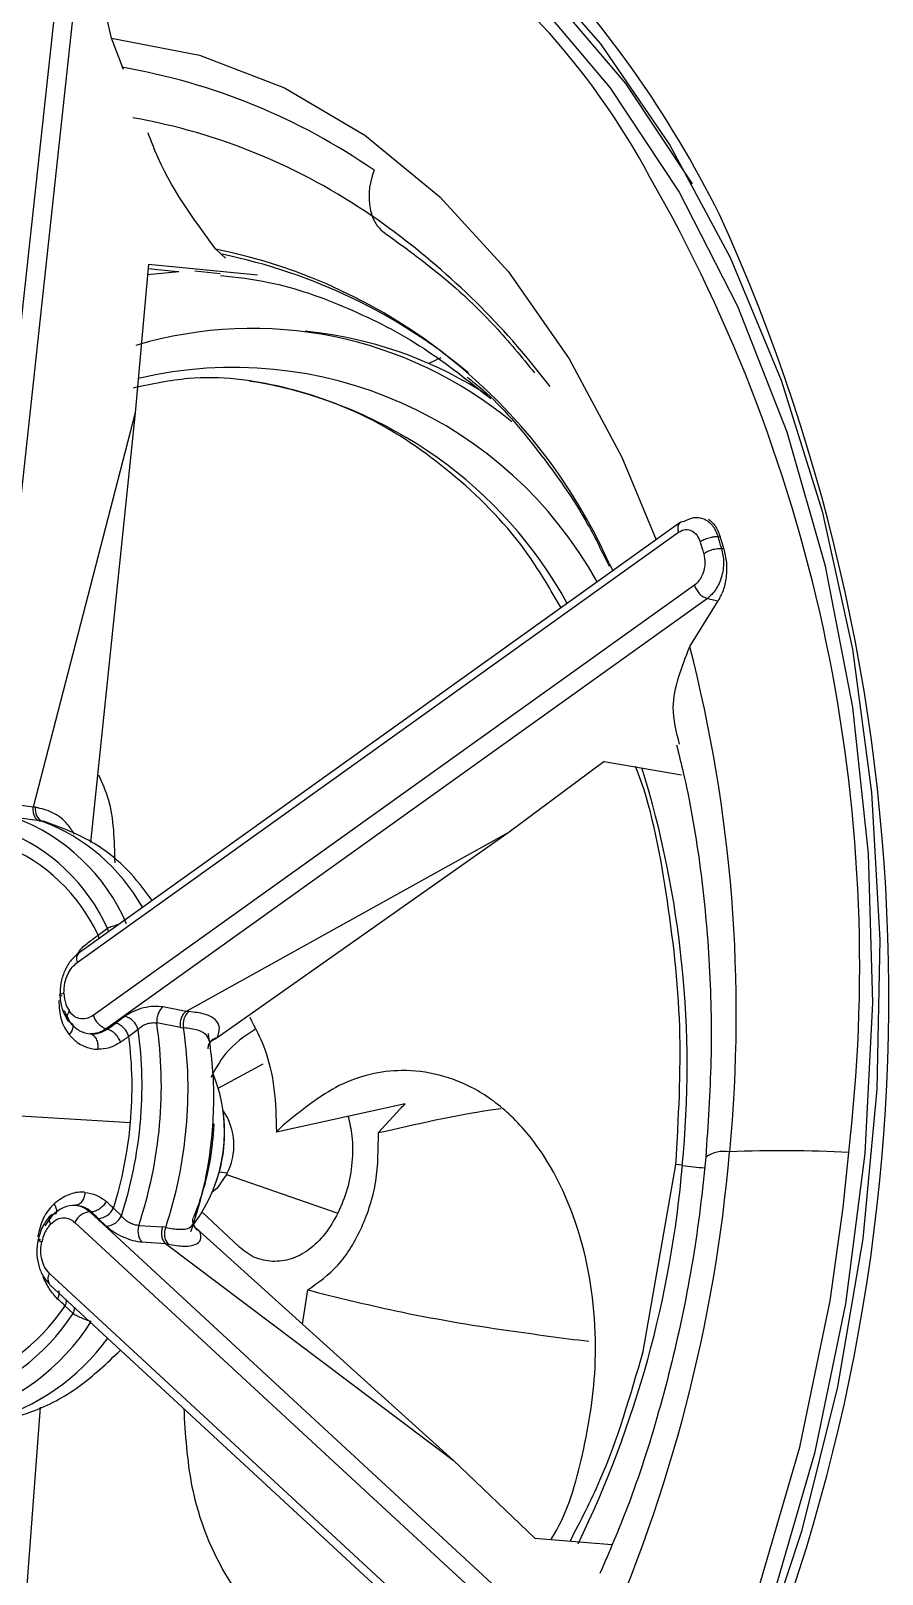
# Model space of a CAD drawing. Extents: x 400 to 501, y 484 to 634.
# Drawn here: x 485.204 to 485.937, y 567.333 to 568.661 of the extents above; entities that cross this region are included whole.
import ezdxf

# ---------------------------------------------------------------- set-up
doc = ezdxf.new("R2010")
doc.units = 0
doc.header["$MEASUREMENT"] = 0
doc.layers.add('DIM', color=3, linetype='Continuous')
doc.layers.add('GEOMETRY', color=3, linetype='Continuous', lineweight=25)

# ---------------------------------------------------------------- blocks, each defined once
blk = doc.blocks.new('2026 GRANDEE')
at = {"layer": 'GEOMETRY', "ltscale": 16}
for p, q in [((34.8055, -28.1052), (34.7205, -28.8872)), ((34.8216, -28.1069), (34.7367, -28.8889)), ((34.8483, -28.185), (34.8311, -28.1082)), ((34.8588, -28.2121), (34.8483, -28.185)), ((34.9383, -28.3668), (34.9467, -28.3745)), ((34.8802, -28.3798), (34.8689, -28.5076)), ((34.8794, -28.3886), (34.9065, -28.3861)), ((34.8799, -28.3834), (34.9051, -28.386)), ((34.8802, -28.3798), (34.9741, -28.3889)), ((34.9051, -28.386), (34.9065, -28.3861)), ((34.9201, -28.3855), (34.942, -28.3877)), ((35.0288, -28.4391), (35.0152, -28.4373)), ((35.132, -28.4604), (35.1218, -28.4653)), ((35.2263, -28.4851), (35.209, -28.4635)), ((34.9732, -28.4814), (34.9675, -28.4806)), ((34.8689, -28.5076), (34.7808, -28.8471)), ((34.8689, -28.5076), (34.8304, -28.8775)), ((35.3381, -28.6021), (34.8204, -28.9724)), ((34.8189, -28.9808), (35.3367, -28.6105)), ((35.3708, -28.6142), (35.3727, -28.6144)), ((35.3743, -28.6195), (35.3727, -28.6144)), ((35.3758, -28.6247), (35.3739, -28.6245)), ((35.3758, -28.6247), (35.3743, -28.6195)), ((35.2771, -28.6373), (35.2803, -28.6435)), ((35.3505, -28.6561), (34.8327, -29.0264)), ((35.3616, -28.6676), (34.8438, -29.0379)), ((35.3616, -28.6676), (35.3708, -28.6694)), ((35.3465, -28.7089), (35.3708, -28.6694)), ((35.2727, -28.8077), (35.1908, -28.8686)), ((35.2727, -28.8077), (35.3392, -28.8192)), ((34.7808, -28.8471), (34.7601, -28.8443)), ((34.783, -28.8472), (34.7808, -28.8471)), ((34.7863, -28.859), (34.7652, -28.8561)), ((34.7863, -28.859), (34.7889, -28.8593)), ((34.7977, -28.8622), (34.7889, -28.8593)), ((35.1908, -28.8686), (34.9126, -29.023)), ((35.1908, -28.8686), (34.9395, -29.0456)), ((34.8368, -28.9573), (34.8449, -28.9514)), ((34.8076, -29.0222), (34.8128, -29.0325)), ((34.8601, -29.027), (34.852, -29.033)), ((34.9126, -29.023), (34.8927, -29.0191)), ((34.915, -29.0231), (34.9126, -29.023)), ((34.845, -29.0381), (34.8438, -29.0379)), ((34.8713, -29.0384), (34.8632, -29.0444)), ((34.9077, -29.0369), (34.8874, -29.0329)), ((34.9077, -29.0369), (34.9104, -29.0371)), ((34.9329, -29.0498), (34.9331, -29.0496)), ((34.9395, -29.0456), (34.9377, -29.0469)), ((34.9788, -29.0684), (34.9404, -29.089)), ((35.1014, -29.1025), (34.9904, -29.1268)), ((35.0783, -29.1273), (35.097, -29.1067)), ((34.8647, -29.1187), (34.7651, -29.1129)), ((34.9365, -29.1197), (34.9357, -29.133)), ((34.945, -29.1134), (34.9446, -29.11)), ((35.4836, -29.1444), (35.4846, -29.1329)), ((35.4787, -29.1916), (35.4836, -29.1444)), ((35.3063, -29.3157), (35.3346, -29.1547)), ((35.3401, -29.1554), (35.3346, -29.1547)), ((34.9359, -29.1766), (34.9372, -29.1733)), ((34.9412, -29.1611), (34.9481, -29.162)), ((34.9475, -29.1633), (35.0434, -29.1966)), ((34.7911, -29.2076), (34.798, -29.1978)), ((34.8297, -29.1954), (35.2775, -29.609)), ((34.8309, -29.1955), (34.8297, -29.1954)), ((34.85, -29.1922), (34.857, -29.1988)), ((34.9264, -29.1957), (34.9582, -29.2256)), ((34.8168, -29.2045), (35.2646, -29.6181)), ((34.837, -29.2012), (34.8439, -29.2078)), ((34.8718, -29.2072), (34.8923, -29.2085)), ((34.8951, -29.209), (34.8923, -29.2085)), ((34.919, -29.2063), (34.9191, -29.2053)), ((34.923, -29.2109), (34.9246, -29.2123)), ((34.9246, -29.2123), (35.1426, -29.4091)), ((34.8746, -29.2214), (34.8948, -29.2227)), ((34.8948, -29.2227), (35.1426, -29.4091)), ((34.8948, -29.2227), (34.8971, -29.2233)), ((35.2428, -29.6622), (34.795, -29.2486)), ((34.7953, -29.2582), (35.2431, -29.6718)), ((35.013, -29.2922), (35.0174, -29.2627)), ((34.8153, -29.283), (34.8083, -29.2764)), ((34.7869, -29.3636), (34.7588, -29.7404)), ((35.1426, -29.4091), (35.213, -29.4764)), ((35.213, -29.4764), (35.2794, -29.4818))]:
    blk.add_line(p, q, dxfattribs=at)
at = {"layer": 'GEOMETRY', "ltscale": 16, "flags": 128}
for points in [[(35.3487, -28.3106), (35.2914, -28.2243), (35.2248, -28.1457), (35.1517, -28.0792), (35.0731, -28.0258), (34.9899, -27.986), (34.9032, -27.9604), (34.8141, -27.9493)], [(34.5964, -30.2692), (34.6864, -30.2657), (34.7765, -30.2477), (34.8657, -30.2154), (34.9528, -30.1692), (35.0367, -30.1097), (35.1164, -30.0376), (35.1908, -29.954), (35.259, -29.8597), (35.3203, -29.756), (35.3737, -29.6442), (35.4186, -29.5257), (35.4545, -29.402), (35.481, -29.2747), (35.4975, -29.1453), (35.5041, -29.0155), (35.5005, -28.8869), (35.4869, -28.7611), (35.4634, -28.6397), (35.4303, -28.5243), (35.388, -28.4162), (35.337, -28.3169), (35.278, -28.2276), (35.2118, -28.1494)], [(35.2031, -28.1139), (35.2696, -28.1901), (35.3292, -28.2772), (35.3813, -28.3739), (35.4252, -28.4794), (35.4604, -28.5922), (35.4865, -28.711), (35.5031, -28.8346), (35.5102, -28.9613), (35.5076, -29.0898), (35.4954, -29.2186), (35.4736, -29.346), (35.4426, -29.4707), (35.4027, -29.5911)], [(34.8483, -28.185), (34.9242, -28.1998), (34.9973, -28.2278), (35.0667, -28.2686), (35.1313, -28.3216), (35.1903, -28.3862), (35.2427, -28.4612), (35.2879, -28.5457), (35.3174, -28.6169)], [(35.3414, -28.6013), (35.34, -28.6014), (35.3387, -28.6018), (35.3376, -28.6026), (35.3368, -28.6037), (35.3363, -28.6051), (35.3361, -28.6067), (35.3362, -28.6085), (35.3367, -28.6105)], [(34.8368, -28.9573), (34.8372, -28.9593), (34.8373, -28.9603)], [(34.8449, -28.9514), (34.8453, -28.9533), (34.8454, -28.9545)], [(34.9475, -29.1633), (34.939, -29.1753), (34.9351, -29.1786)], [(35.0185, -30.1046), (35.0286, -30.0966), (35.1073, -30.0255), (35.1807, -29.9429), (35.2481, -29.8498), (35.3086, -29.7474), (35.3613, -29.637), (35.4057, -29.52), (35.4412, -29.3979), (35.4673, -29.2721), (35.4787, -29.1916)]]:
    blk.add_lwpolyline(points, dxfattribs=at)
at = {"layer": 'GEOMETRY', "ltscale": 256}
for centre, radius, start, end in [((34.7459, -28.6086), 0.6426, 28.2242, 85.3505), ((34.5243, -28.7603), 0.9476, 26.5361, 44.0528), ((34.7654, -28.7464), 0.544, 55.3536, 80.2696), ((34.7754, -28.7687), 0.5231, 55.3448, 79.9339), ((35.1272, -28.3211), 0.057, 156.9361, 197.5861), ((34.1258, -28.9839), 1.367, 353.7436, 29.7929), ((34.6879, -28.894), 0.676, 39.5615, 55.2851), ((35.1017, -28.3281), 0.0306, 199.5359, 234.8935), ((33.8934, -29.0096), 1.6245, 336.1401, 24.4591), ((34.8444, -28.8319), 0.4745, 24.2139, 78.577), ((34.8464, -28.845), 0.4837, 50.2053, 78.3873), ((34.9697, -28.7855), 0.3505, 50.3809, 106.6238), ((34.9817, -28.785), 0.3491, 56.9049, 82.2448), ((34.9536, -28.8263), 0.3577, 28.9325, 103.2618), ((34.9087, -28.8556), 0.3798, 28.9687, 80.2133), ((35.3669, -28.6514), 0.017, 195.7713, 251.6715), ((34.1222, -29.0245), 1.2643, 354.5868, 14.452), ((34.474, -29.0706), 0.8702, 354.402, 17.2021), ((34.7938, -28.8494), 0.0111, 168.5387, 243.722), ((34.6971, -29.0181), 0.1621, 24.2871, 68.5866), ((34.7056, -29.0151), 0.1698, 23.4251, 69.4486), ((34.7312, -29.0135), 0.1646, 29.1465, 69.4789), ((34.6972, -29.0224), 0.1541, 24.9945, 67.8792), ((34.8255, -28.9776), 0.00732, 134.7149, 205.4067), ((34.8491, -29.0217), 0.017, 195.7714, 251.6716), ((34.8552, -29.043), 0.0167, 15.9982, 73.203), ((34.9245, -29.0339), 0.0144, 131.0987, 192.7845), ((34.8472, -29.049), 0.0167, 15.9982, 73.203), ((34.5222, -29.087), 0.3525, 354.7905, 7.9233), ((34.5233, -29.087), 0.368, 354.7789, 8.4483), ((34.5459, -29.09), 0.3684, 354.7832, 8.2568), ((34.5302, -29.0882), 0.3359, 354.7994, 7.494), ((34.8132, -29.1266), 0.1325, 323.1082, 21.8246), ((34.5199, -29.0881), 0.3462, 342.4893, 354.9296), ((34.5109, -29.0869), 0.3637, 342.0729, 354.9341), ((34.8195, -29.1274), 0.1263, 338.677, 6.3427), ((34.9003, -29.1382), 0.0535, 331.9893, 34.4948), ((34.5111, -29.0869), 0.3802, 341.5643, 354.9401), ((34.5338, -29.0899), 0.3804, 341.7496, 354.9379), ((34.7146, -29.114), 0.2219, 337.1083, 355.0804), ((34.0622, -29.0296), 1.3235, 335.7895, 355.0539), ((35.3763, -29.1723), 0.0289, 80.9929, 123.8514), ((35.4251, -30.3245), 1.1816, 87.1585, 92.1452), ((34.4231, -29.0777), 0.9203, 333.996, 355.1559), ((35.4437, -28.3211), 0.8408, 262.9263, 264.233), ((34.8309, -29.2108), 0.0154, 94.5224, 155.8942), ((34.8362, -29.186), 0.0152, 273.0881, 335.6466), ((34.8431, -29.1926), 0.0152, 273.0884, 335.6465), ((34.9074, -29.2145), 0.0135, 155.9422, 220.4584), ((34.8018, -29.2531), 0.00821, 146.1079, 217.9911), ((34.6624, -29.1784), 0.1758, 286.8998, 326.12), ((34.7978, -29.2709), 0.0119, 332.518, 357.7257), ((34.8048, -29.2776), 0.0118, 332.4649, 358.6609), ((34.6606, -29.1817), 0.1849, 286.2485, 326.7713), ((34.6676, -29.1859), 0.1936, 285.4543, 327.5655), ((34.6921, -29.1927), 0.1894, 285.5291, 323.9175)]:
    blk.add_arc(centre, radius, start, end, dxfattribs=at)
at = {"layer": 'GEOMETRY', "ltscale": 16}
for points, knots in [([(32.49, -31.8102), (32.4513, -31.6198), (32.3739, -31.2393), (32.2976, -30.6589), (32.2486, -30.0732), (32.2307, -29.5471), (32.2326, -29.0831), (32.2464, -28.683), (32.2727, -28.2814), (32.313, -27.8787), (32.3708, -27.4763), (32.4461, -27.1101), (32.5385, -26.7841), (32.6422, -26.4997), (32.7659, -26.2282), (32.907, -25.9726), (33.0621, -25.7352), (33.2289, -25.5184), (33.4055, -25.3239), (33.611, -25.1339), (33.8465, -24.9575), (34.1109, -24.8015), (34.3802, -24.676), (34.6528, -24.5764), (34.9282, -24.4976), (35.1142, -24.4619), (35.2072, -24.4441)], [0, 0, 0, 0, 0.0625715, 0.1250131, 0.1873051, 0.249617, 0.291215, 0.3328294, 0.3744051, 0.415995, 0.4575931, 0.4992208, 0.530478, 0.5617088, 0.5929563, 0.6242567, 0.655589, 0.686927, 0.7182397, 0.7495602, 0.7913383, 0.833101, 0.8748119, 0.9165286, 0.9582629, 1, 1, 1, 1]), ([(33.7029, -31.1428), (33.6689, -30.9949), (33.6009, -30.6995), (33.5336, -30.2382), (33.4952, -29.767), (33.485, -29.2887), (33.4973, -28.8073), (33.5264, -28.405), (33.5659, -28.0843), (33.6058, -27.8453), (33.6584, -27.6095), (33.7272, -27.3799), (33.8154, -27.162), (33.9243, -26.9625), (34.0515, -26.786), (34.2079, -26.6163), (34.3934, -26.4607), (34.6053, -26.3236), (34.8594, -26.1961), (35.1554, -26.0887), (35.491, -26.0073), (35.8273, -25.9547), (36.0511, -25.9395), (36.163, -25.9319)], [0, 0, 0, 0, 0.062511, 0.124898, 0.187161, 0.249512, 0.311935, 0.3743, 0.405505, 0.436711, 0.467919, 0.499174, 0.530409, 0.561629, 0.592892, 0.624204, 0.665986, 0.70775, 0.749527, 0.812204, 0.874789, 0.937383, 1, 1, 1, 1]), ([(32.8948, -33.1225), (32.9219, -33.1927), (32.977, -33.3354), (33.0681, -33.5419), (33.1705, -33.7384), (33.2872, -33.915), (33.419, -34.0625), (33.563, -34.1733), (33.7121, -34.2464), (33.8753, -34.2904), (34.0457, -34.299), (34.2205, -34.2667), (34.3876, -34.1985), (34.5516, -34.0997), (34.7127, -33.977), (34.8978, -33.8127), (35.1045, -33.6017), (35.3303, -33.3417), (35.547, -33.0687), (35.7788, -32.7545), (36.0243, -32.3966), (36.2803, -31.9961), (36.583, -31.4933), (36.9227, -30.8885), (37.2962, -30.1788), (37.6547, -29.4631), (38.0047, -28.7368), (38.3484, -27.9991), (38.6866, -27.2524), (38.9066, -26.7481), (39.0167, -26.4958)], [0, 0, 0, 0, 0.0192301, 0.0390807, 0.0594185, 0.0794645, 0.0994184, 0.1194202, 0.1389864, 0.1584061, 0.1843225, 0.2093065, 0.233813, 0.2576335, 0.2807075, 0.3026406, 0.335158, 0.3663087, 0.3968759, 0.427202, 0.4670657, 0.5068693, 0.5461344, 0.6125575, 0.6773034, 0.7417035, 0.8063226, 0.8708521, 0.9353725, 1, 1, 1, 1]), ([(34.0652, -32.0549), (34.0895, -32.0756), (34.1364, -32.1155), (34.2157, -32.1515), (34.2996, -32.1699), (34.3925, -32.1695), (34.496, -32.1494), (34.6117, -32.1072), (34.7392, -32.042), (34.894, -31.9431), (35.0733, -31.8046), (35.2747, -31.624), (35.4799, -31.4184), (35.6857, -31.1931), (35.8894, -30.9514), (36.1389, -30.6324), (36.4295, -30.2241), (36.755, -29.7215), (37.0714, -29.1955), (37.3781, -28.6508), (37.6741, -28.089), (37.9592, -27.5137), (38.1378, -27.1197), (38.227, -26.9228)], [0, 0, 0, 0, 0.016038, 0.030951, 0.046382, 0.062949, 0.081479, 0.102551, 0.126447, 0.152927, 0.191439, 0.232766, 0.276486, 0.3214, 0.366973, 0.413342, 0.494352, 0.577282, 0.660665, 0.744913, 0.82991, 0.914971, 1, 1, 1, 1]), ([(34.9383, -28.3668), (34.9188, -28.3405), (34.8961, -28.3099), (34.8819, -28.2719), (34.8799, -28.2667)], [0, 0, 0, 0, 0.861776, 1, 1, 1, 1]), ([(35.0842, -28.3532), (35.0952, -28.3611), (35.1278, -28.3845), (35.1716, -28.4231), (35.2015, -28.4595), (35.2127, -28.4731)], [0, 0, 0, 0, 0.2404371, 0.7149268, 1, 1, 1, 1]), ([(34.9423, -28.3893), (34.9562, -28.3909), (34.9937, -28.3953), (35.0524, -28.4163), (35.1168, -28.4489), (35.1561, -28.4803), (35.175, -28.4954)], [0, 0, 0, 0, 0.168767, 0.453744, 0.737298, 1, 1, 1, 1]), ([(35.2356, -28.6755), (35.2267, -28.6602), (35.2009, -28.616), (35.1461, -28.5606), (35.0748, -28.5107), (34.9966, -28.4828), (34.9263, -28.4738), (34.883, -28.483), (34.8671, -28.4863)], [0, 0, 0, 0, 0.104037, 0.299871, 0.495706, 0.691541, 0.887376, 1, 1, 1, 1]), ([(35.1546, -28.4769), (35.1592, -28.4804), (35.1811, -28.4977), (35.2164, -28.5401), (35.2532, -28.591), (35.271, -28.6275), (35.2769, -28.6396)], [0, 0, 0, 0, 0.094377, 0.460341, 0.821614, 1, 1, 1, 1]), ([(35.3414, -28.6013), (35.3443, -28.5997), (35.3501, -28.5966), (35.3558, -28.5981), (35.3587, -28.5989)], [0, 0, 0, 0, 0.500459, 1, 1, 1, 1]), ([(35.3587, -28.5989), (35.3613, -28.6005), (35.3665, -28.6038), (35.3694, -28.6107), (35.3708, -28.6142)], [0, 0, 0, 0, 0.499583, 1, 1, 1, 1]), ([(35.3625, -28.5992), (35.3646, -28.6008), (35.3687, -28.604), (35.3714, -28.6109), (35.3727, -28.6144)], [0, 0, 0, 0, 0.503861, 1, 1, 1, 1]), ([(35.3367, -28.6105), (35.3387, -28.6094), (35.3428, -28.6073), (35.3486, -28.6089), (35.353, -28.6129), (35.3546, -28.6167), (35.3554, -28.6186)], [0, 0, 0, 0, 0.278395, 0.557716, 0.778792, 1, 1, 1, 1]), ([(35.3554, -28.6186), (35.3564, -28.618), (35.3586, -28.6166), (35.3628, -28.6151), (35.3672, -28.6141), (35.3696, -28.6142), (35.3708, -28.6142)], [0, 0, 0, 0, 0.241095, 0.499999, 0.758904, 1, 1, 1, 1]), ([(35.3724, -28.6194), (35.3721, -28.6184), (35.3715, -28.6167), (35.371, -28.615), (35.3708, -28.6142)], [0, 0, 0, 0, 0.56, 1, 1, 1, 1]), ([(35.3585, -28.6288), (35.359, -28.6316), (35.36, -28.6372), (35.3583, -28.6455), (35.3549, -28.6521), (35.352, -28.6547), (35.3505, -28.6561)], [0, 0, 0, 0, 0.278678, 0.557972, 0.778901, 1, 1, 1, 1]), ([(35.3554, -28.6186), (35.356, -28.6205), (35.357, -28.6239), (35.358, -28.6273), (35.3585, -28.6288)], [0, 0, 0, 0, 0.560002, 1, 1, 1, 1]), ([(35.3585, -28.6288), (35.3595, -28.6282), (35.3617, -28.6269), (35.3659, -28.6253), (35.3703, -28.6244), (35.3727, -28.6245), (35.3739, -28.6245)], [0, 0, 0, 0, 0.241096, 0.5, 0.758905, 1, 1, 1, 1]), ([(35.3739, -28.6245), (35.3747, -28.6284), (35.3763, -28.6362), (35.3743, -28.649), (35.3693, -28.6604), (35.3641, -28.6652), (35.3616, -28.6676)], [0, 0, 0, 0, 0.250189, 0.49996, 0.749751, 1, 1, 1, 1]), ([(35.3758, -28.6247), (35.3767, -28.6286), (35.3785, -28.6365), (35.3781, -28.6495), (35.3754, -28.6615), (35.3723, -28.6667), (35.3708, -28.6694)], [0, 0, 0, 0, 0.241639, 0.4877914, 0.7397997, 1, 1, 1, 1]), ([(35.3739, -28.6245), (35.3736, -28.6236), (35.3731, -28.6218), (35.3726, -28.6201), (35.3724, -28.6194)], [0, 0, 0, 0, 0.5600004, 1, 1, 1, 1]), ([(35.3377, -28.7928), (35.3349, -28.7824), (35.3279, -28.7564), (35.3395, -28.7267), (35.3465, -28.7089)], [0, 0, 0, 0, 0.400882, 1, 1, 1, 1]), ([(35.335, -28.7934), (35.337, -28.8014), (35.3451, -28.8334), (35.3558, -28.8945), (35.364, -28.9778), (35.366, -29.0631), (35.3621, -29.1205), (35.3602, -29.1483)], [0, 0, 0, 0, 0.076361, 0.308911, 0.543164, 0.77913, 1, 1, 1, 1]), ([(35.3346, -29.1547), (35.3368, -29.115), (35.3412, -29.0354), (35.3273, -28.9206), (35.3132, -28.8451), (35.2999, -28.8125), (35.2998, -28.8124)], [0, 0, 0, 0, 0.333128, 0.666256, 0.999384, 1, 1, 1, 1]), ([(34.8514, -28.8949), (34.851, -28.8759), (34.8504, -28.8483), (34.8406, -28.8264), (34.8376, -28.8195)], [0, 0, 0, 0, 0.689933, 1, 1, 1, 1]), ([(34.8164, -28.8703), (34.8146, -28.8674), (34.8093, -28.8593), (34.7978, -28.8508), (34.7879, -28.8484), (34.783, -28.8472)], [0, 0, 0, 0, 0.21985, 0.610271, 1, 1, 1, 1]), ([(34.8833, -28.9274), (34.8765, -28.9182), (34.8605, -28.8968), (34.8282, -28.8733), (34.8022, -28.8636), (34.7898, -28.8591)], [0, 0, 0, 0, 0.2838256, 0.6620841, 1, 1, 1, 1]), ([(34.8295, -28.9627), (34.8309, -28.9617), (34.8334, -28.9599), (34.8358, -28.9581), (34.8368, -28.9573)], [0, 0, 0, 0, 0.559971, 1, 1, 1, 1]), ([(34.8538, -28.9485), (34.8537, -28.9485), (34.8529, -28.9487), (34.8512, -28.9491), (34.8481, -28.9501), (34.8462, -28.9509), (34.8449, -28.9514)], [0, 0, 0, 0, 0.024231, 0.257632, 0.498039, 1, 1, 1, 1]), ([(34.8197, -28.973), (34.8173, -28.9751), (34.8127, -28.9791), (34.8076, -28.9883), (34.8043, -28.9985), (34.8041, -29.0055), (34.8039, -29.009)], [0, 0, 0, 0, 0.255411, 0.504751, 0.751886, 1, 1, 1, 1]), ([(34.8196, -28.9724), (34.8201, -28.9717), (34.823, -28.9676), (34.8266, -28.9649), (34.8295, -28.9627)], [0, 0, 0, 0, 0.1675, 1, 1, 1, 1]), ([(34.8074, -29.0072), (34.8075, -29.0043), (34.8078, -28.9984), (34.8107, -28.9906), (34.8144, -28.9846), (34.8174, -28.982), (34.8189, -28.9808)], [0, 0, 0, 0, 0.27932, 0.5573264, 0.7768227, 1, 1, 1, 1]), ([(34.803, -29.0136), (34.8033, -29.0191), (34.8037, -29.0273), (34.8076, -29.0369), (34.8105, -29.0409), (34.8119, -29.0429)], [0, 0, 0, 0, 0.498623, 0.748611, 1, 1, 1, 1]), ([(34.8059, -29.0098), (34.8053, -29.0096), (34.804, -29.0092), (34.8038, -29.0085), (34.8048, -29.0078), (34.8065, -29.0074), (34.8074, -29.0072)], [0, 0, 0, 0, 0.25, 0.5, 0.75, 1, 1, 1, 1]), ([(34.8039, -29.0086), (34.8042, -29.0125), (34.8049, -29.0208), (34.8089, -29.0276), (34.811, -29.0312)], [0, 0, 0, 0, 0.466313, 1, 1, 1, 1]), ([(34.8074, -29.0072), (34.8077, -29.0105), (34.8083, -29.0165), (34.811, -29.0209), (34.8121, -29.0228)], [0, 0, 0, 0, 0.559342, 1, 1, 1, 1]), ([(34.8128, -29.0325), (34.8121, -29.0321), (34.8107, -29.0312), (34.8099, -29.0288), (34.8103, -29.0259), (34.8115, -29.0239), (34.8121, -29.0228)], [0, 0, 0, 0, 0.25, 0.5, 0.75, 1, 1, 1, 1]), ([(34.8327, -29.0264), (34.8307, -29.0275), (34.8266, -29.0297), (34.8207, -29.0294), (34.8157, -29.0271), (34.8133, -29.0242), (34.8121, -29.0228)], [0, 0, 0, 0, 0.2795569, 0.5598888, 0.7794503, 1, 1, 1, 1]), ([(34.8927, -29.0191), (34.8902, -29.0188), (34.8852, -29.0182), (34.8759, -29.0197), (34.8669, -29.0227), (34.8623, -29.0256), (34.8601, -29.027)], [0, 0, 0, 0, 0.248426, 0.496166, 0.745927, 1, 1, 1, 1]), ([(34.8927, -29.0191), (34.8918, -29.0198), (34.8902, -29.0214), (34.8884, -29.025), (34.8873, -29.0289), (34.8873, -29.0316), (34.8874, -29.0329)], [0, 0, 0, 0, 0.249188, 0.5, 0.750812, 1, 1, 1, 1]), ([(34.9395, -29.0456), (34.9405, -29.0426), (34.9425, -29.0366), (34.9384, -29.0297), (34.9295, -29.0248), (34.9198, -29.0236), (34.915, -29.0231)], [0, 0, 0, 0, 0.253043, 0.503165, 0.751803, 1, 1, 1, 1]), ([(34.8128, -29.0325), (34.8135, -29.0329), (34.815, -29.0337), (34.8154, -29.0364), (34.8144, -29.0396), (34.8127, -29.0419), (34.8119, -29.0429)], [0, 0, 0, 0, 0.240558, 0.500061, 0.759531, 1, 1, 1, 1]), ([(34.8128, -29.0325), (34.8154, -29.0352), (34.8205, -29.0406), (34.8271, -29.0417), (34.8304, -29.0423)], [0, 0, 0, 0, 0.502636, 1, 1, 1, 1]), ([(34.8438, -29.0379), (34.8416, -29.0392), (34.8372, -29.0419), (34.8327, -29.0422), (34.8304, -29.0423)], [0, 0, 0, 0, 0.499837, 1, 1, 1, 1]), ([(34.8304, -29.0423), (34.833, -29.0422), (34.8381, -29.0421), (34.8427, -29.0394), (34.845, -29.0381)], [0, 0, 0, 0, 0.502456, 1, 1, 1, 1]), ([(34.845, -29.0381), (34.8463, -29.0372), (34.8487, -29.0355), (34.851, -29.0338), (34.852, -29.033)], [0, 0, 0, 0, 0.559996, 1, 1, 1, 1]), ([(34.845, -29.0381), (34.846, -29.0385), (34.8482, -29.0392), (34.8515, -29.042), (34.8544, -29.0457), (34.8554, -29.0483), (34.8559, -29.0496)], [0, 0, 0, 0, 0.2408679, 0.5, 0.7591321, 1, 1, 1, 1]), ([(34.8713, -29.0384), (34.8724, -29.0374), (34.8741, -29.0358), (34.8771, -29.0343), (34.8793, -29.0334), (34.8815, -29.0329), (34.8837, -29.0326), (34.8857, -29.0326), (34.8868, -29.0328), (34.8874, -29.0329)], [0, 0, 0, 0, 0.270234, 0.399657, 0.525307, 0.647625, 0.767124, 0.884374, 1, 1, 1, 1]), ([(34.9329, -29.0491), (34.9323, -29.0471), (34.9309, -29.0429), (34.9233, -29.0386), (34.9147, -29.0376), (34.9104, -29.0371)], [0, 0, 0, 0, 0.309013, 0.64973, 1, 1, 1, 1]), ([(34.9724, -29.0382), (34.9631, -29.0443), (34.9481, -29.0541), (34.9378, -29.0727), (34.9338, -29.0798)], [0, 0, 0, 0, 0.6204662, 1, 1, 1, 1]), ([(34.9674, -29.0278), (34.9719, -29.0365), (34.9815, -29.0548), (34.9896, -29.0891), (34.9901, -29.1142), (34.9904, -29.1268)], [0, 0, 0, 0, 0.311232, 0.655616, 1, 1, 1, 1]), ([(34.8119, -29.0429), (34.8125, -29.0436), (34.8141, -29.0455), (34.816, -29.0473), (34.8191, -29.0498), (34.824, -29.0529), (34.8301, -29.0549), (34.8345, -29.0554), (34.8359, -29.0555), (34.8363, -29.0555), (34.8365, -29.0555)], [0, 0, 0, 0, 0.086862, 0.245415, 0.271542, 0.493338, 0.846442, 0.948746, 0.980805, 1, 1, 1, 1]), ([(34.8304, -29.0423), (34.8313, -29.0427), (34.8331, -29.0434), (34.8353, -29.0465), (34.8366, -29.0506), (34.8366, -29.0536), (34.8366, -29.0551)], [0, 0, 0, 0, 0.239433, 0.498119, 0.757851, 1, 1, 1, 1]), ([(34.8559, -29.0496), (34.8528, -29.0514), (34.8467, -29.055), (34.8399, -29.0553), (34.8365, -29.0555)], [0, 0, 0, 0, 0.500266, 1, 1, 1, 1]), ([(34.8632, -29.0444), (34.8619, -29.0454), (34.8595, -29.0471), (34.857, -29.0489), (34.8559, -29.0496)], [0, 0, 0, 0, 0.56002, 1, 1, 1, 1]), ([(34.9168, -29.2123), (34.92, -29.2022), (34.9291, -29.174), (34.9368, -29.1249), (34.937, -29.0774), (34.9331, -29.0503), (34.9319, -29.0418)], [0, 0, 0, 0, 0.18459, 0.515836, 0.84887, 1, 1, 1, 1]), ([(34.9395, -29.0456), (34.9384, -29.0459), (34.9362, -29.0466), (34.9335, -29.0487), (34.9317, -29.0516), (34.9315, -29.0539), (34.9314, -29.055)], [0, 0, 0, 0, 0.238449, 0.492809, 0.751041, 1, 1, 1, 1]), ([(34.9377, -29.0469), (34.9366, -29.0473), (34.9343, -29.0483), (34.9329, -29.0501), (34.9322, -29.0511)], [0, 0, 0, 0, 0.486115, 1, 1, 1, 1]), ([(34.8366, -29.0551), (34.8366, -29.0552), (34.8365, -29.0553), (34.8365, -29.0555), (34.8365, -29.0555)], [0, 0, 0, 0, 0.561783, 1, 1, 1, 1]), ([(35.2268, -29.4775), (35.227, -29.4771), (35.2398, -29.4583), (35.2551, -29.407), (35.2689, -29.324), (35.2603, -29.2292), (35.2302, -29.1562), (35.1941, -29.1121), (35.1537, -29.0821), (35.1026, -29.0692), (35.0442, -29.082), (35.012, -29.1081), (34.9962, -29.1209)], [0, 0, 0, 0, 0.002292, 0.105151, 0.217174, 0.353859, 0.502414, 0.580872, 0.654478, 0.786725, 0.895145, 1, 1, 1, 1]), ([(35.0783, -29.1273), (35.1112, -29.1198), (35.1475, -29.1115), (35.1808, -29.1069), (35.1838, -29.1065)], [0, 0, 0, 0, 0.909415, 1, 1, 1, 1]), ([(35.097, -29.1067), (35.0978, -29.1059), (35.0993, -29.1045), (35.1008, -29.1031), (35.1014, -29.1025)], [0, 0, 0, 0, 0.559997, 1, 1, 1, 1]), ([(35.0522, -29.1133), (35.0535, -29.1188), (35.0564, -29.1314), (35.0561, -29.1531), (35.0522, -29.1761), (35.0464, -29.1898), (35.0434, -29.1966)], [0, 0, 0, 0, 0.208381, 0.472254, 0.736127, 1, 1, 1, 1]), ([(34.9904, -29.1268), (34.9915, -29.1257), (34.9934, -29.1237), (34.9953, -29.1218), (34.9962, -29.1209)], [0, 0, 0, 0, 0.559994, 1, 1, 1, 1]), ([(35.3602, -29.1483), (35.3587, -29.1629), (35.3542, -29.2075), (35.3418, -29.2816), (35.3206, -29.3679), (35.2962, -29.4438), (35.2772, -29.4879), (35.2691, -29.5067)], [0, 0, 0, 0, 0.116011, 0.352411, 0.588552, 0.823637, 1, 1, 1, 1]), ([(34.8255, -29.1787), (34.825, -29.1786), (34.8204, -29.1783), (34.8108, -29.1798), (34.803, -29.1855), (34.7989, -29.1885)], [0, 0, 0, 0, 0.06229, 0.50727, 1, 1, 1, 1]), ([(34.8255, -29.1791), (34.8253, -29.1805), (34.8248, -29.1835), (34.8227, -29.1871), (34.8201, -29.1895), (34.8181, -29.1897), (34.8172, -29.1898)], [0, 0, 0, 0, 0.242149, 0.501881, 0.760567, 1, 1, 1, 1]), ([(34.8255, -29.1787), (34.8289, -29.1792), (34.8355, -29.1803), (34.841, -29.1844), (34.8437, -29.1864)], [0, 0, 0, 0, 0.499734, 1, 1, 1, 1]), ([(34.8255, -29.1787), (34.8255, -29.1787), (34.8255, -29.1789), (34.8255, -29.179), (34.8255, -29.1791)], [0, 0, 0, 0, 0.558215, 1, 1, 1, 1]), ([(34.8437, -29.1864), (34.843, -29.1876), (34.8415, -29.1901), (34.838, -29.1932), (34.8343, -29.1952), (34.832, -29.1954), (34.8309, -29.1955)], [0, 0, 0, 0, 0.240868, 0.5, 0.759132, 1, 1, 1, 1]), ([(34.8437, -29.1864), (34.8449, -29.1875), (34.847, -29.1894), (34.8491, -29.1914), (34.85, -29.1922)], [0, 0, 0, 0, 0.559971, 1, 1, 1, 1]), ([(34.7989, -29.1885), (34.7971, -29.1904), (34.7936, -29.1941), (34.788, -29.2032), (34.7861, -29.2114), (34.7848, -29.2169)], [0, 0, 0, 0, 0.252047, 0.501713, 1, 1, 1, 1]), ([(34.7957, -29.1988), (34.7933, -29.2017), (34.7883, -29.2078), (34.7862, -29.2158), (34.785, -29.22)], [0, 0, 0, 0, 0.481857, 1, 1, 1, 1]), ([(34.798, -29.1978), (34.7973, -29.198), (34.7957, -29.1984), (34.7946, -29.2003), (34.7945, -29.203), (34.7954, -29.2051), (34.7958, -29.2061)], [0, 0, 0, 0, 0.25, 0.5, 0.75, 1, 1, 1, 1]), ([(34.7989, -29.1885), (34.7995, -29.1897), (34.8008, -29.1921), (34.8012, -29.1952), (34.8004, -29.1973), (34.7988, -29.1976), (34.7981, -29.1978)], [0, 0, 0, 0, 0.240496, 0.499966, 0.759455, 1, 1, 1, 1]), ([(34.8172, -29.1899), (34.8139, -29.1901), (34.8071, -29.1905), (34.8011, -29.1954), (34.7981, -29.1978)], [0, 0, 0, 0, 0.49736, 1, 1, 1, 1]), ([(34.8172, -29.1898), (34.8195, -29.1902), (34.8239, -29.1908), (34.8278, -29.1939), (34.8297, -29.1954)], [0, 0, 0, 0, 0.500163, 1, 1, 1, 1]), ([(34.8309, -29.1955), (34.8289, -29.1939), (34.8248, -29.1909), (34.8198, -29.1902), (34.8172, -29.1898)], [0, 0, 0, 0, 0.497544, 1, 1, 1, 1]), ([(34.837, -29.2012), (34.8359, -29.2001), (34.8339, -29.1982), (34.8318, -29.1963), (34.8309, -29.1955)], [0, 0, 0, 0, 0.559996, 1, 1, 1, 1]), ([(34.8718, -29.2072), (34.8712, -29.2071), (34.8701, -29.2071), (34.8681, -29.2066), (34.8661, -29.2059), (34.864, -29.2049), (34.8619, -29.2037), (34.8593, -29.2017), (34.8579, -29.2), (34.857, -29.1988)], [0, 0, 0, 0, 0.115656, 0.23293, 0.352443, 0.474766, 0.600412, 0.729821, 1, 1, 1, 1]), ([(34.7958, -29.2061), (34.7939, -29.2085), (34.7905, -29.2128), (34.789, -29.2187), (34.7883, -29.2212)], [0, 0, 0, 0, 0.559345, 1, 1, 1, 1]), ([(34.7958, -29.2061), (34.7976, -29.2045), (34.8014, -29.2013), (34.8073, -29.2002), (34.8126, -29.2013), (34.8154, -29.2034), (34.8168, -29.2045)], [0, 0, 0, 0, 0.279969, 0.561465, 0.781437, 1, 1, 1, 1]), ([(34.8439, -29.2078), (34.8459, -29.2094), (34.8499, -29.2128), (34.8583, -29.2172), (34.8671, -29.2204), (34.8721, -29.2211), (34.8746, -29.2214)], [0, 0, 0, 0, 0.254058, 0.503802, 0.751539, 1, 1, 1, 1]), ([(34.8718, -29.2072), (34.8715, -29.2085), (34.871, -29.2111), (34.8714, -29.2152), (34.8725, -29.2189), (34.8739, -29.2206), (34.8746, -29.2214)], [0, 0, 0, 0, 0.249188, 0.5, 0.750812, 1, 1, 1, 1]), ([(34.8951, -29.209), (34.8994, -29.2097), (34.9079, -29.2111), (34.9161, -29.2097), (34.9181, -29.2068), (34.9191, -29.2053)], [0, 0, 0, 0, 0.344585, 0.679796, 1, 1, 1, 1]), ([(34.8971, -29.2233), (34.902, -29.2241), (34.9117, -29.2256), (34.9211, -29.224), (34.9262, -29.2198), (34.9251, -29.2148), (34.9246, -29.2123)], [0, 0, 0, 0, 0.25096, 0.500499, 0.749879, 1, 1, 1, 1]), ([(34.9183, -29.2011), (34.9182, -29.2023), (34.9181, -29.2046), (34.9193, -29.2079), (34.9215, -29.2107), (34.9236, -29.2118), (34.9246, -29.2123)], [0, 0, 0, 0, 0.2489591, 0.5071909, 0.7615513, 1, 1, 1, 1]), ([(34.9186, -29.2059), (34.9191, -29.2069), (34.9201, -29.2089), (34.922, -29.2102), (34.923, -29.2109)], [0, 0, 0, 0, 0.475415, 1, 1, 1, 1]), ([(34.7851, -29.2196), (34.7846, -29.2231), (34.7836, -29.2302), (34.7851, -29.2407), (34.7886, -29.2503), (34.7925, -29.2549), (34.7945, -29.2572)], [0, 0, 0, 0, 0.247092, 0.49394, 0.743647, 1, 1, 1, 1]), ([(34.7872, -29.2197), (34.7865, -29.2197), (34.7852, -29.2196), (34.7849, -29.2199), (34.7858, -29.2205), (34.7875, -29.221), (34.7883, -29.2212)], [0, 0, 0, 0, 0.25, 0.5, 0.75, 1, 1, 1, 1]), ([(34.795, -29.2486), (34.7934, -29.2467), (34.7903, -29.2431), (34.788, -29.2357), (34.7872, -29.2282), (34.7879, -29.2236), (34.7883, -29.2212)], [0, 0, 0, 0, 0.279487, 0.558972, 0.778217, 1, 1, 1, 1]), ([(34.9871, -29.2383), (34.9818, -29.2376), (34.9714, -29.2361), (34.9625, -29.229), (34.9581, -29.2255)], [0, 0, 0, 0, 0.504964, 1, 1, 1, 1]), ([(34.802, -29.2705), (34.7996, -29.2678), (34.7947, -29.2626), (34.7912, -29.2551), (34.7895, -29.2514)], [0, 0, 0, 0, 0.500266, 1, 1, 1, 1]), ([(34.802, -29.2705), (34.8025, -29.2692), (34.8036, -29.2667), (34.8033, -29.2645), (34.8031, -29.2634)], [0, 0, 0, 0, 0.486335, 1, 1, 1, 1]), ([(35.0174, -29.2627), (35.0425, -29.269), (35.0984, -29.2829), (35.1797, -29.2966), (35.2363, -29.3039), (35.2595, -29.3069)], [0, 0, 0, 0, 0.324568, 0.723305, 1, 1, 1, 1]), ([(34.8083, -29.2764), (34.8072, -29.2753), (34.8051, -29.2733), (34.803, -29.2713), (34.802, -29.2705)], [0, 0, 0, 0, 0.56002, 1, 1, 1, 1]), ([(34.8153, -29.283), (34.8164, -29.2837), (34.8182, -29.2846), (34.8211, -29.286), (34.8233, -29.287), (34.8255, -29.2879), (34.8275, -29.2886), (34.8294, -29.2893), (34.8304, -29.2896), (34.8309, -29.2897)], [0, 0, 0, 0, 0.27029, 0.399726, 0.525381, 0.647695, 0.767179, 0.884407, 1, 1, 1, 1]), ([(34.7499, -29.3759), (34.76, -29.3734), (34.7846, -29.3672), (34.8215, -29.3475), (34.8446, -29.3255), (34.8562, -29.3145)], [0, 0, 0, 0, 0.253553, 0.624342, 1, 1, 1, 1]), ([(35.2434, -29.4789), (35.2523, -29.4617), (35.2786, -29.4113), (35.2953, -29.3537), (35.3063, -29.3157)], [0, 0, 0, 0, 0.340591, 1, 1, 1, 1]), ([(34.9106, -29.3647), (34.9119, -29.3871), (34.9153, -29.4419), (34.9414, -29.5039), (34.9742, -29.548), (35.0053, -29.5738), (35.0394, -29.589), (35.0844, -29.596), (35.1169, -29.5827), (35.1374, -29.5742)], [0, 0, 0, 0, 0.145378, 0.354932, 0.469688, 0.582226, 0.698288, 0.808773, 1, 1, 1, 1])]:
    blk.add_open_spline(points, degree=3, knots=knots, dxfattribs=at)
for points in [[(34.7808, -28.8471), (34.7807, -28.8484), (34.7806, -28.8512), (34.7817, -28.8548), (34.7836, -28.8577), (34.7854, -28.8586), (34.7863, -28.859)], [(34.9126, -29.023), (34.9117, -29.0237), (34.91, -29.0252), (34.9083, -29.0288), (34.9073, -29.0329), (34.9076, -29.0356), (34.9077, -29.0369)], [(35.0174, -29.2627), (35.0265, -29.2563), (35.0447, -29.2435), (35.0652, -29.2096), (35.0781, -29.1693), (35.0782, -29.1413), (35.0783, -29.1273)], [(35.0434, -29.1966), (35.0399, -29.2028), (35.0328, -29.2153), (35.0186, -29.2286), (35.0031, -29.2373), (34.9924, -29.238), (34.9871, -29.2383)], [(34.8923, -29.2085), (34.892, -29.2098), (34.8913, -29.2125), (34.8915, -29.2166), (34.8926, -29.2203), (34.894, -29.2219), (34.8948, -29.2227)]]:
    blk.add_open_spline(points, degree=3, dxfattribs=at)

msp = doc.modelspace()

# ---------------------------------------------------------------- block references
at = {"layer": 'DIM'}
msp.add_blockref('2026 GRANDEE', (450.4248, 596.8403), dxfattribs=at)

doc.saveas('drawing.dxf')
